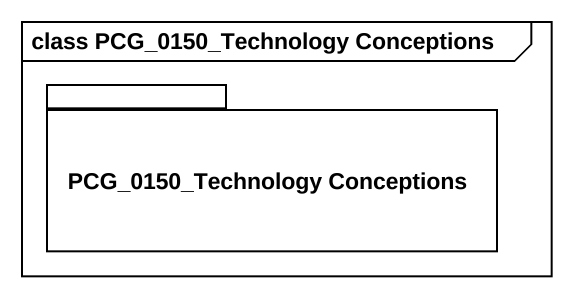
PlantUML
@startuml
mainframe class PCG_0150_Technology Conceptions
package "PCG_0150_Technology Conceptions" as PCG_0150_Technology {
}
@enduml
